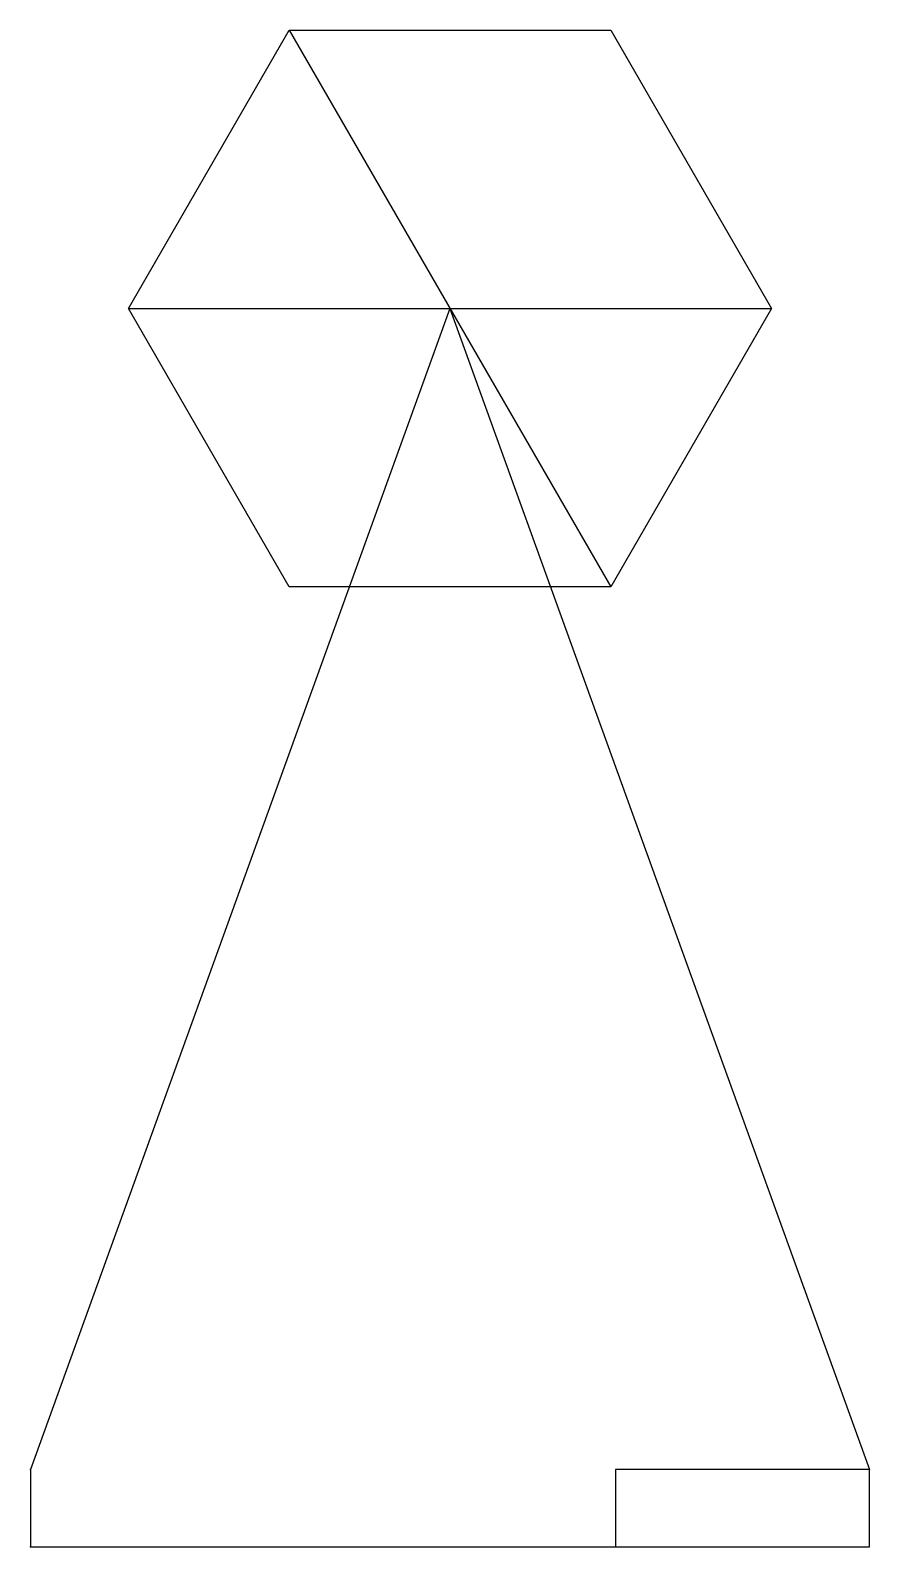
# Model space of a CAD drawing. Header units: millimetres. Extents: x -26.1 to 26.1, y -77.1 to 17.3.
import ezdxf

# ---------------------------------------------------------------- set-up
doc = ezdxf.new("R2010")
doc.units = ezdxf.units.MM
doc.layers.get('0').update_dxf_attribs({"linetype": 'CONTINUOUS'})

msp = doc.modelspace()

# ---------------------------------------------------------------- linework, layer by layer
for p, q in [((-10, 17.321), (10, 17.321)), ((10, 17.321), (20, 0)), ((0, 0), (-26.103, -72.269)), ((-20, 0), (20, 0)), ((0, 0), (26.103, -72.269)), ((20, 0), (10, -17.321)), ((-26.103, -72.269), (-26.103, -77.069)), ((26.103, -77.069), (26.103, -72.269)), ((-26.103, -77.069), (26.103, -77.069))]:
    msp.add_line(p, q)
for points in [[(-20, 0), (-10, 17.321), (10, -17.321), (-10, -17.321)], [(26.103, -72.269), (10.303, -72.269), (10.303, -77.069), (26.103, -77.069)]]:
    msp.add_lwpolyline(points, close=True)
for p in [(0, 0), (-26.103, -72.269), (-26.103, -77.069)]:
    msp.add_point(p)

doc.saveas('drawing.dxf')
